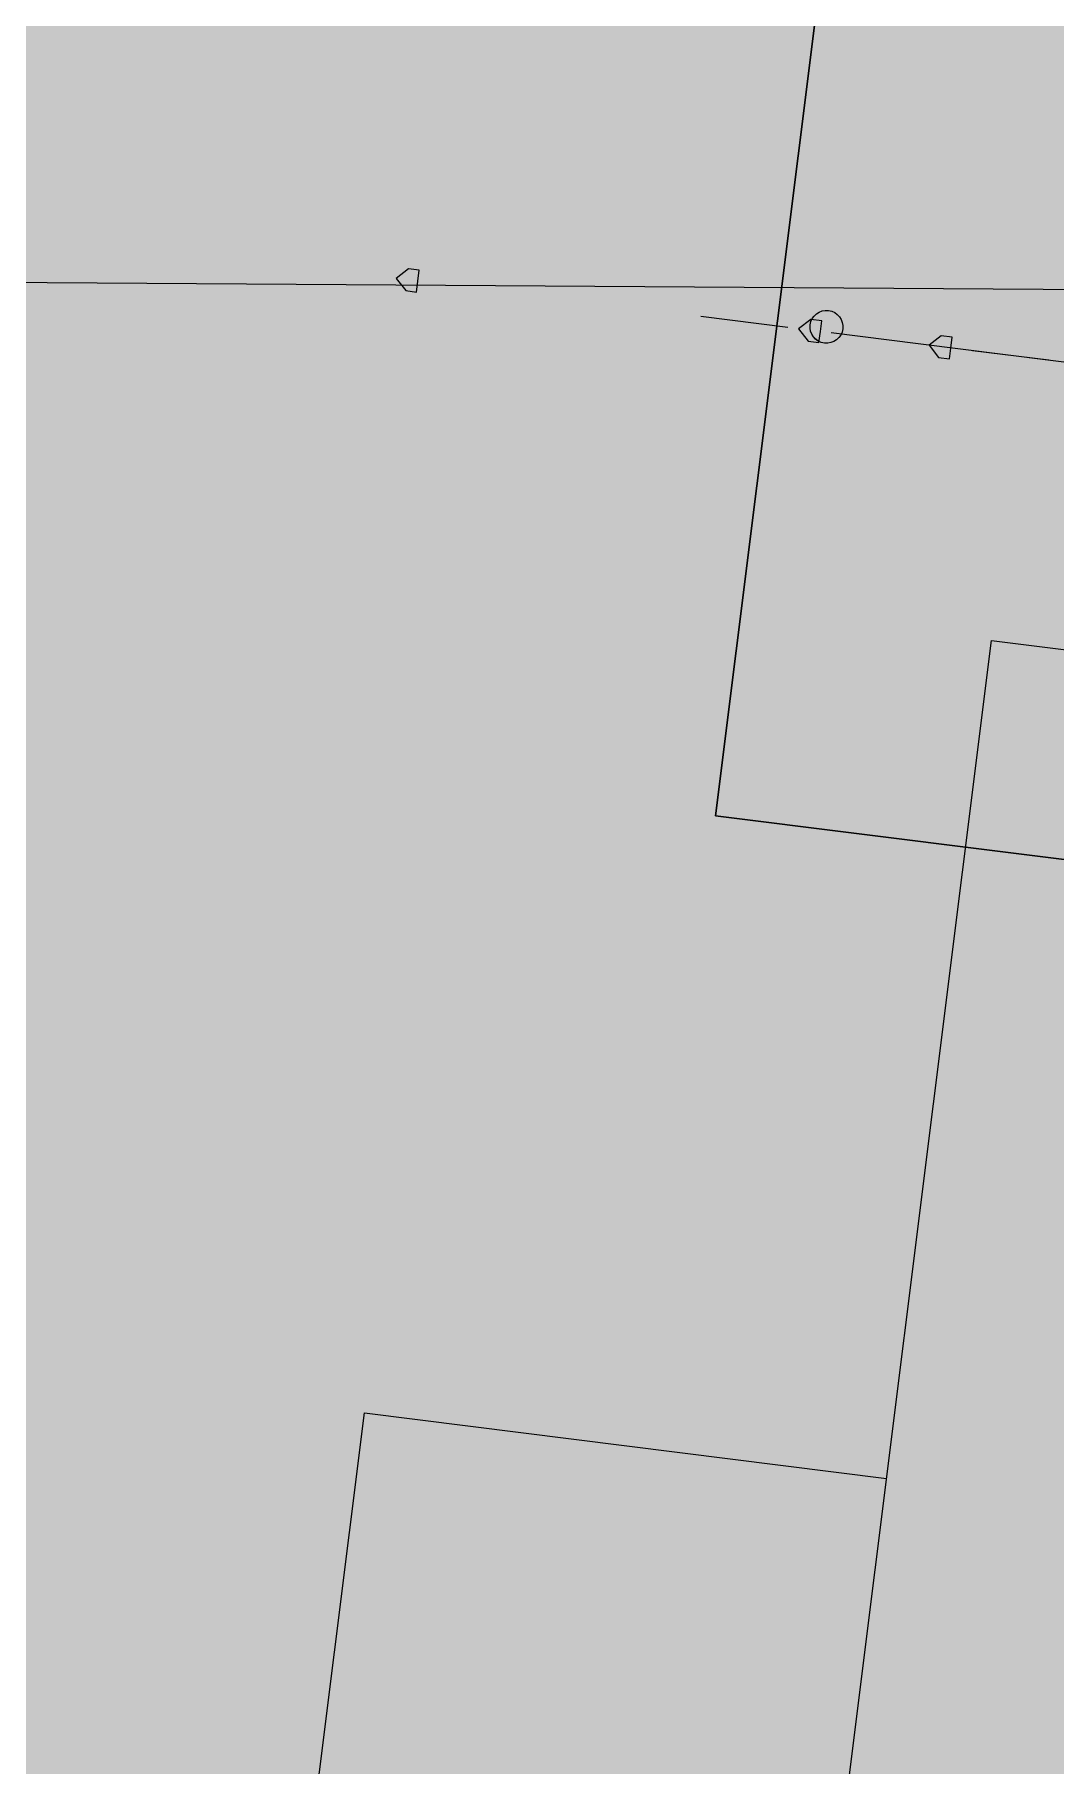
# Model space of a CAD drawing. Header units: metres. Extents: x -4 to 509425, y 7549 to 4732445.
# Drawn here: x 476026.887 to 476027.676, y 4719730.319 to 4719731.655 of the extents above; entities that cross this region are included whole.
import ezdxf

# ---------------------------------------------------------------- set-up
doc = ezdxf.new("R2010")
doc.units = ezdxf.units.M
doc.header["$LTSCALE"] = 0.01
doc.header["$MEASUREMENT"] = 0
doc.layers.get('0').update_dxf_attribs({"lineweight": 0})
doc.layers.add('_SUBESTACIÓN', color=1, linetype='Continuous')
doc.layers.add('SUBESTACION LA VID', color=253, linetype='Continuous')

# ---------------------------------------------------------------- blocks, each defined once
blk = doc.blocks.new('A$Cfff6051d')
at = {"layer": 'SUBESTACION LA VID', "transparency": 33554687}
h = blk.add_hatch(color=256, dxfattribs=at)
h.dxf.hatch_style = 2
h.paths.add_polyline_path([(476027.1833, 4719731.465), (476027.1843, 4719731.4734), (476027.1759, 4719731.4745), (476027.1665, 4719731.4672), (476027.1738, 4719731.4577), (476027.1822, 4719731.4566)])
h = blk.add_hatch(color=256, dxfattribs=at)
h.dxf.hatch_style = 2
h.paths.add_polyline_path([(476027.4941, 4719731.4261), (476027.4951, 4719731.4345), (476027.4867, 4719731.4355), (476027.4773, 4719731.4282), (476027.4846, 4719731.4187), (476027.493, 4719731.4177)])
h = blk.add_hatch(color=256, dxfattribs=at)
h.dxf.hatch_style = 2
h.paths.add_polyline_path([(476027.4941, 4719731.4261), (476027.4951, 4719731.4345), (476027.4867, 4719731.4355), (476027.4773, 4719731.4282), (476027.4846, 4719731.4187), (476027.493, 4719731.4177)])
h = blk.add_hatch(color=256, dxfattribs=at)
h.dxf.hatch_style = 2
h.paths.add_polyline_path([(476027.4941, 4719731.4261), (476027.4951, 4719731.4345), (476027.4867, 4719731.4355), (476027.4773, 4719731.4282), (476027.4846, 4719731.4187), (476027.493, 4719731.4177)])
h = blk.add_hatch(color=256, dxfattribs=at)
h.dxf.hatch_style = 2
h.paths.add_polyline_path([(476027.4941, 4719731.4261), (476027.4951, 4719731.4345), (476027.4867, 4719731.4355), (476027.4773, 4719731.4282), (476027.4846, 4719731.4187), (476027.493, 4719731.4177)])
h = blk.add_hatch(color=256, dxfattribs=at)
h.dxf.hatch_style = 2
h.paths.add_polyline_path([(476027.5949, 4719731.4134), (476027.5959, 4719731.4218), (476027.5875, 4719731.4229), (476027.5781, 4719731.4156), (476027.5854, 4719731.4061), (476027.5938, 4719731.405)])
h = blk.add_hatch(color=256, dxfattribs=at)
h.dxf.hatch_style = 2
h.paths.add_polyline_path([(476027.5949, 4719731.4134), (476027.5959, 4719731.4218), (476027.5875, 4719731.4229), (476027.5781, 4719731.4156), (476027.5854, 4719731.4061), (476027.5938, 4719731.405)])
h = blk.add_hatch(color=256, dxfattribs=at)
h.dxf.hatch_style = 2
h.paths.add_polyline_path([(476027.5949, 4719731.4134), (476027.5959, 4719731.4218), (476027.5875, 4719731.4229), (476027.5781, 4719731.4156), (476027.5854, 4719731.4061), (476027.5938, 4719731.405)])
h = blk.add_hatch(color=256, dxfattribs=at)
h.dxf.hatch_style = 2
h.paths.add_polyline_path([(476027.5949, 4719731.4134), (476027.5959, 4719731.4218), (476027.5875, 4719731.4229), (476027.5781, 4719731.4156), (476027.5854, 4719731.4061), (476027.5938, 4719731.405)])
at = {"layer": 'SUBESTACION LA VID', "lineweight": 15}
for p, q in [((476027.4689, 4719731.4292), (476027.4017, 4719731.4377)), ((476027.4689, 4719731.4292), (476027.4017, 4719731.4377)), ((476027.4689, 4719731.4292), (476027.4017, 4719731.4377)), ((476027.4689, 4719731.4292), (476027.4017, 4719731.4377)), ((476027.5697, 4719731.4166), (476027.5025, 4719731.425)), ((476027.5697, 4719731.4166), (476027.5025, 4719731.425)), ((476027.5697, 4719731.4166), (476027.5025, 4719731.425)), ((476027.5697, 4719731.4166), (476027.5025, 4719731.425)), ((476028.8297, 4719731.2586), (476027.5697, 4719731.4166)), ((476027.6705, 4719731.404), (476027.6117, 4719731.4113)), ((476027.6705, 4719731.404), (476027.6117, 4719731.4113)), ((476027.6705, 4719731.404), (476027.6117, 4719731.4113)), ((476027.6705, 4719731.404), (476027.6117, 4719731.4113))]:
    blk.add_line(p, q, dxfattribs=at)
for points in [[(476028.2733, 4719731.7209), (476028.1775, 4719730.9564), (476027.4131, 4719731.0523), (476027.5089, 4719731.8167), (476028.2733, 4719731.7209)], [(476028.1775, 4719730.9564), (476028.2733, 4719731.7209), (476027.5089, 4719731.8167), (476027.4131, 4719731.0523), (476028.1775, 4719730.9564)], [(476028.1775, 4719730.9564), (476028.2733, 4719731.7209), (476027.5089, 4719731.8167), (476027.4131, 4719731.0523), (476028.1775, 4719730.9564)], [(476027.8951, 4719731.154), (476028.0043, 4719731.1403), (476027.8695, 4719730.065), (476027.4915, 4719730.1124), (476027.6263, 4719731.1877), (476027.7355, 4719731.174)], [(476027.9232, 4719730.4934), (476028.3348, 4719730.4418), (476028.2537, 4719729.795), (476027.0609, 4719729.9446), (476027.142, 4719730.5914), (476027.5452, 4719730.5408)]]:
    blk.add_lwpolyline(points, dxfattribs=at)
at = {"layer": 'SUBESTACION LA VID'}
for points in [[(476027.1833, 4719731.465), (476027.1843, 4719731.4734), (476027.1759, 4719731.4745), (476027.1665, 4719731.4672), (476027.1738, 4719731.4577), (476027.1822, 4719731.4566)], [(476027.4941, 4719731.4261), (476027.4951, 4719731.4345), (476027.4867, 4719731.4355), (476027.4773, 4719731.4282), (476027.4846, 4719731.4187), (476027.493, 4719731.4177)], [(476027.4941, 4719731.4261), (476027.4951, 4719731.4345), (476027.4867, 4719731.4355), (476027.4773, 4719731.4282), (476027.4846, 4719731.4187), (476027.493, 4719731.4177)], [(476027.4941, 4719731.4261), (476027.4951, 4719731.4345), (476027.4867, 4719731.4355), (476027.4773, 4719731.4282), (476027.4846, 4719731.4187), (476027.493, 4719731.4177)], [(476027.4941, 4719731.4261), (476027.4951, 4719731.4345), (476027.4867, 4719731.4355), (476027.4773, 4719731.4282), (476027.4846, 4719731.4187), (476027.493, 4719731.4177)], [(476027.5949, 4719731.4134), (476027.5959, 4719731.4218), (476027.5875, 4719731.4229), (476027.5781, 4719731.4156), (476027.5854, 4719731.4061), (476027.5938, 4719731.405)], [(476027.5949, 4719731.4134), (476027.5959, 4719731.4218), (476027.5875, 4719731.4229), (476027.5781, 4719731.4156), (476027.5854, 4719731.4061), (476027.5938, 4719731.405)], [(476027.5949, 4719731.4134), (476027.5959, 4719731.4218), (476027.5875, 4719731.4229), (476027.5781, 4719731.4156), (476027.5854, 4719731.4061), (476027.5938, 4719731.405)], [(476027.5949, 4719731.4134), (476027.5959, 4719731.4218), (476027.5875, 4719731.4229), (476027.5781, 4719731.4156), (476027.5854, 4719731.4061), (476027.5938, 4719731.405)]]:
    blk.add_lwpolyline(points, close=True, dxfattribs=at)
at = {"layer": 'SUBESTACION LA VID', "lineweight": 0}
for points in [[(476027.1833, 4719731.465), (476027.1843, 4719731.4734), (476027.1759, 4719731.4745), (476027.1665, 4719731.4672), (476027.1738, 4719731.4577), (476027.1822, 4719731.4566)], [(476027.4941, 4719731.4261), (476027.4951, 4719731.4345), (476027.4867, 4719731.4355), (476027.4773, 4719731.4282), (476027.4846, 4719731.4187), (476027.493, 4719731.4177)], [(476027.4941, 4719731.4261), (476027.4951, 4719731.4345), (476027.4867, 4719731.4355), (476027.4773, 4719731.4282), (476027.4846, 4719731.4187), (476027.493, 4719731.4177)], [(476027.4941, 4719731.4261), (476027.4951, 4719731.4345), (476027.4867, 4719731.4355), (476027.4773, 4719731.4282), (476027.4846, 4719731.4187), (476027.493, 4719731.4177)], [(476027.4941, 4719731.4261), (476027.4951, 4719731.4345), (476027.4867, 4719731.4355), (476027.4773, 4719731.4282), (476027.4846, 4719731.4187), (476027.493, 4719731.4177)], [(476027.5949, 4719731.4134), (476027.5959, 4719731.4218), (476027.5875, 4719731.4229), (476027.5781, 4719731.4156), (476027.5854, 4719731.4061), (476027.5938, 4719731.405)], [(476027.5949, 4719731.4134), (476027.5959, 4719731.4218), (476027.5875, 4719731.4229), (476027.5781, 4719731.4156), (476027.5854, 4719731.4061), (476027.5938, 4719731.405)], [(476027.5949, 4719731.4134), (476027.5959, 4719731.4218), (476027.5875, 4719731.4229), (476027.5781, 4719731.4156), (476027.5854, 4719731.4061), (476027.5938, 4719731.405)], [(476027.5949, 4719731.4134), (476027.5959, 4719731.4218), (476027.5875, 4719731.4229), (476027.5781, 4719731.4156), (476027.5854, 4719731.4061), (476027.5938, 4719731.405)]]:
    blk.add_lwpolyline(points, close=True, dxfattribs=at)
at = {"layer": 'SUBESTACION LA VID', "lineweight": 15}
for points in [[(476027.4862, 4719731.4313), (476027.4853, 4719731.4244), (476027.4902, 4719731.418), (476027.4972, 4719731.4172), (476027.5042, 4719731.4163), (476027.5105, 4719731.4212), (476027.5114, 4719731.4282), (476027.5123, 4719731.4351), (476027.5073, 4719731.4415), (476027.5004, 4719731.4424), (476027.4934, 4719731.4432), (476027.4871, 4719731.4383), (476027.4862, 4719731.4313)], [(476027.4862, 4719731.4313), (476027.4853, 4719731.4244), (476027.4903, 4719731.418), (476027.4972, 4719731.4172), (476027.5042, 4719731.4163), (476027.5105, 4719731.4212), (476027.5114, 4719731.4282), (476027.5123, 4719731.4351), (476027.5073, 4719731.4415), (476027.5004, 4719731.4424), (476027.4934, 4719731.4432), (476027.4871, 4719731.4383), (476027.4862, 4719731.4313)], [(476027.4862, 4719731.4313), (476027.4853, 4719731.4244), (476027.4903, 4719731.418), (476027.4972, 4719731.4172), (476027.5042, 4719731.4163), (476027.5105, 4719731.4212), (476027.5114, 4719731.4282), (476027.5123, 4719731.4351), (476027.5073, 4719731.4415), (476027.5004, 4719731.4424), (476027.4934, 4719731.4432), (476027.4871, 4719731.4383), (476027.4862, 4719731.4313)]]:
    blk.add_open_spline(points, degree=3, knots=[0, 0, 0, 0, 1, 1, 1, 2, 2, 2, 3, 3, 3, 4, 4, 4, 4], dxfattribs=at)

msp = doc.modelspace()

# ---------------------------------------------------------------- hatches: boundary and pattern name
at = {"layer": '_SUBESTACIÓN', "transparency": 33554559}
h = msp.add_hatch(color=1, dxfattribs=at)
h.dxf.hatch_style = 1
h.paths.add_polyline_path([(475968.6399, 4719805.825), (476089.9386, 4719790.615), (476078.1686, 4719696.74), (475956.8686, 4719711.9502)])

# ---------------------------------------------------------------- linework, layer by layer
at = {"color": 5}
msp.add_lwpolyline([(490840.2656, 4717243.1462), (484895.5041, 4717739.2368), (483607.6371, 4717664.0004), (483465.0415, 4717952.1854), (479025.126, 4718116.267), (478713.7718, 4718728.8145), (478509.3234, 4719542.0639), (477889.6007, 4719719.2698), (475567.4979, 4719734.4711), (475570.1163, 4720134.4625), (477885.1416, 4720119.3075), (481205.4456, 4721268.3214)], dxfattribs=at)

# ---------------------------------------------------------------- block references
at = {"linetype": 'Continuous'}
msp.add_blockref('A$Cfff6051d', (0, 0), dxfattribs=at)

doc.saveas('drawing.dxf')
